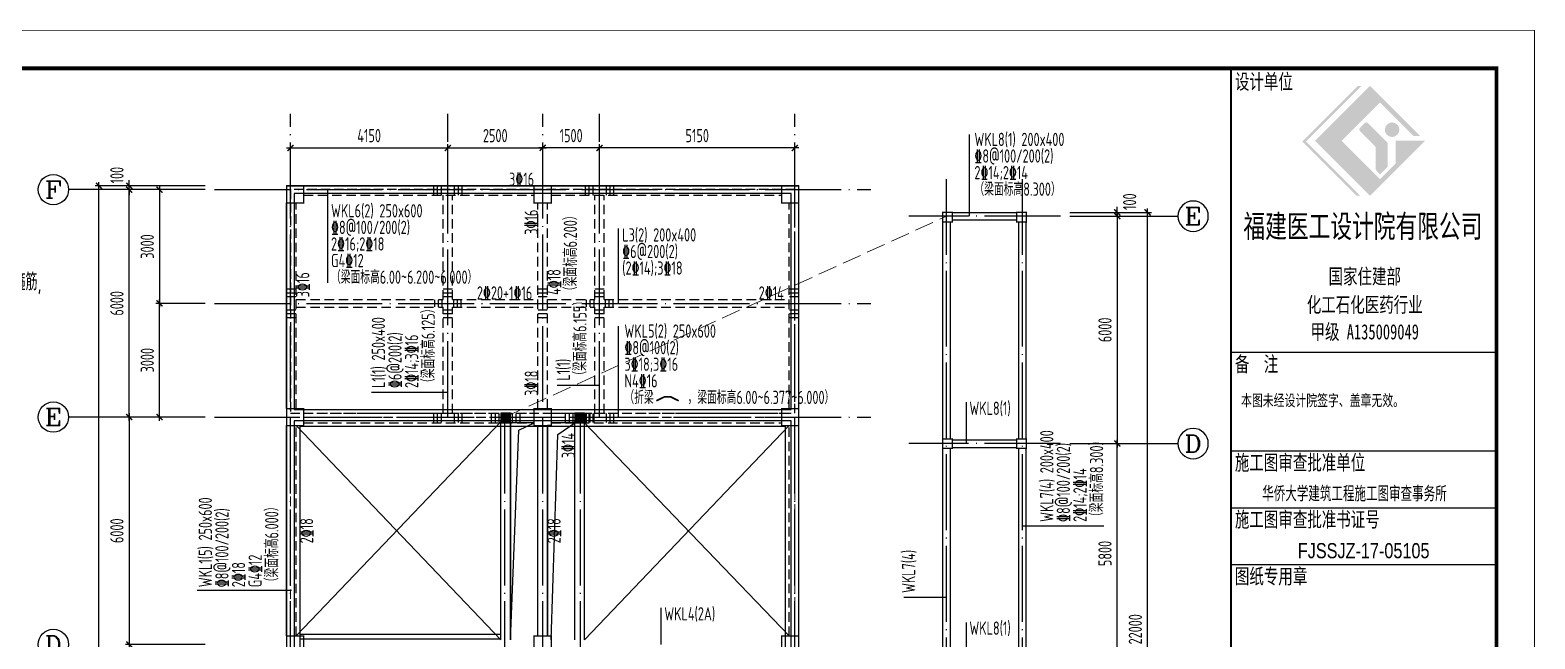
# Model space of a CAD drawing. Extents: x 297659 to 993057, y 192802 to 252212.
# Drawn here: x 760173 to 799847, y 218758 to 234822 of the extents above; entities that cross this region are included whole.
import ezdxf
from ezdxf.enums import TextEntityAlignment as Align

# ---------------------------------------------------------------- set-up
doc = ezdxf.new("R2010")
doc.units = 0
doc.header["$LTSCALE"] = 1000
for name, pattern in [('3', [3.75, 2.5, -1.25]), ('DASH', [0.35, 0.25, -0.1]), ('DOTE', [2.42, 2, -0.2, 0.02, -0.2])]:
    doc.linetypes.add(name, pattern=pattern)
doc.layers.get('0').update_dxf_attribs({"linetype": 'CONTINUOUS'})
doc.layers.get('DEFPOINTS').update_dxf_attribs({"linetype": 'CONTINUOUS'})
for name, color, linetype in [('AXIS', 8, 'DOTE'), ('AXIS_DIM', 3, 'CONTINUOUS'), ('AXIS_TEXT', 3, 'CONTINUOUS'), ('FRAME', 3, 'CONTINUOUS'), ('roof', 30, 'CONTINUOUS'), ('S_BEAM', 4, 'CONTINUOUS'), ('S_BEAMDASH', 134, '3'), ('S_BEAMDIMLOCAL', 7, 'CONTINUOUS'), ('S_BEAMDIMLOCALVER', 7, 'CONTINUOUS'), ('S_BEAMDIMMASS', 2, 'CONTINUOUS'), ('S_BEAMDIMMASSVER', 2, 'CONTINUOUS'), ('S_CL', 2, 'CONTINUOUS'), ('S_SUBBEAMHOOP', 1, 'CONTINUOUS'), ('TEXT', 7, 'CONTINUOUS'), ('TK', 211, 'CONTINUOUS'), ('审图中心证书', 7, 'CONTINUOUS'), ('板标注', 221, 'CONTINUOUS'), ('柱涂实', 54, 'CONTINUOUS'), ('洞口边线', 7, 'CONTINUOUS'), ('第三道尺寸线', 4, 'CONTINUOUS'), ('零厚板', 7, 'CONTINUOUS')]:
    doc.layers.add(name, color=color, linetype=linetype)
doc.styles.add('_AXIS', font='complex.shx', dxfattribs={"bigfont": 'gbcbig.shx'})
doc.styles.add('_HZTXT', font='tq__rshz.shx', dxfattribs={"width": 0.8, "bigfont": 'tq__hzdc.shx'})
doc.styles.add('COMPLEX', font='COMPLEX')
doc.styles.add('FRAME', font='simhei.ttf', dxfattribs={"width": 0.7})
doc.styles.add('TSSD_Dimension', font='tssdeng.shx', dxfattribs={"width": 0.7, "bigfont": 'hztxt.shx'})
doc.styles.add('TSSD_Rein', font='tssdeng.shx', dxfattribs={"width": 0.7, "bigfont": 'hztxt.shx'})
doc.styles.add('黑体', font='simhei.ttf', dxfattribs={"width": 0.7})
doc.dimstyles.new('TSSD_100_100', dxfattribs={"dimtxt": 350, "dimasz": 150, "dimexe": 100, "dimexo": 250, "dimgap": 150, "dimtad": 1, "dimdec": 0, "dimzin": 0, "dimdsep": 46, "dimtxsty": 'TSSD_Dimension', "dimblk": 'ARCHTICK', "dimcen": 0, "dimdle": 100, "dimclrd": 3, "dimclre": 3, "dimclrt": 7, "dimadec": 0, "dimazin": 0, "dimtfac": 1, "dimtdec": 0, "dimtix": 1, "dimtmove": 2, "dimatfit": 3, "dimfxl": 0, "dimtolj": 1, "dimtzin": 0, "dimarcsym": 0})

# ---------------------------------------------------------------- blocks, each defined once
blk = doc.blocks.new('_ARCHTICK')
at = {"color": 0}
blk.add_lwpolyline([(-0.53, -0.53, 0.25, 0.25, 0), (0.53, 0.53, 0.5, 0.5, 0)], format="xyseb", dxfattribs=at)
blk = doc.blocks.new('*D218')
at = {"layer": 'AXIS_DIM', "color": 3, "lineweight": -2}
for p, q in [((764787, 224612), (762687, 224612)), ((762787, 224712), (762787, 218512)), ((764787, 218612), (762687, 218612))]:
    blk.add_line(p, q, dxfattribs=at)
at = {"layer": 'DEFPOINTS', "color": 0}
for p in [(765037, 224612), (762787, 218612), (765037, 218612)]:
    blk.add_point(p, dxfattribs=at)
at = {"layer": 'AXIS_DIM', "color": 3, "lineweight": -2, "xscale": 150, "yscale": 150, "zscale": 150}
for p, rotation in [((762787, 224612), 90), ((762787, 218612), 270)]:
    blk.add_blockref('_ARCHTICK', p, dxfattribs=dict(at, rotation=rotation))
at = {"layer": 'AXIS_DIM', "color": 7, "insert": (762462, 221612), "char_height": 350, "attachment_point": 5, "rotation": 90, "style": 'TSSD_Dimension'}
blk.add_mtext('\\A1;6000', dxfattribs=at)
blk = doc.blocks.new('*D219')
at = {"layer": 'AXIS_DIM', "color": 3, "lineweight": -2}
for p, q in [((764787, 230712), (761887, 230712)), ((761987, 202612), (761987, 230812)), ((764787, 202712), (761887, 202712))]:
    blk.add_line(p, q, dxfattribs=at)
at = {"layer": 'DEFPOINTS', "color": 0}
for p in [(761987, 230712), (765037, 230712), (765037, 202712)]:
    blk.add_point(p, dxfattribs=at)
at = {"layer": 'AXIS_DIM', "color": 3, "lineweight": -2, "xscale": 150, "yscale": 150, "zscale": 150}
for p, rotation in [((761987, 230712), 90), ((761987, 202712), 270)]:
    blk.add_blockref('_ARCHTICK', p, dxfattribs=dict(at, rotation=rotation))
at = {"layer": 'AXIS_DIM', "color": 7, "insert": (761662, 216712), "char_height": 350, "attachment_point": 5, "rotation": 90, "style": 'TSSD_Dimension'}
blk.add_mtext('\\A1;28000', dxfattribs=at)
blk = doc.blocks.new('*D221')
at = {"layer": 'AXIS_DIM', "color": 3, "lineweight": -2}
for p, q in [((764787, 230712), (762687, 230712)), ((764787, 230612), (762687, 230612)), ((762787, 230712), (762787, 230862)), ((762787, 230612), (762787, 230712)), ((762787, 230612), (762787, 230462))]:
    blk.add_line(p, q, dxfattribs=at)
at = {"layer": 'DEFPOINTS', "color": 0}
for p in [(762787, 230712), (765037, 230712), (765037, 230612)]:
    blk.add_point(p, dxfattribs=at)
at = {"layer": 'AXIS_DIM', "color": 3, "lineweight": -2, "xscale": 150, "yscale": 150, "zscale": 150}
for p, rotation in [((762787, 230712), 270), ((762787, 230612), 90)]:
    blk.add_blockref('_ARCHTICK', p, dxfattribs=dict(at, rotation=rotation))
at = {"layer": 'AXIS_DIM', "color": 7, "insert": (762462, 230994), "char_height": 350, "attachment_point": 5, "rotation": 90, "style": 'TSSD_Dimension'}
blk.add_mtext('\\A1;100', dxfattribs=at)
blk = doc.blocks.new('_AXISO')
blk.add_circle((0, 0), 0.5)
at = {"layer": 'AXIS_TEXT', "style": 'COMPLEX', "width": 1.041667}
blk.add_attdef('A', text='', height=0.56, dxfattribs=at).set_placement((-0.25, -0.28), (0.25, -0.28), align=Align.FIT)
blk = doc.blocks.new('*D228')
at = {"layer": 'AXIS_DIM', "color": 3, "lineweight": -2}
for p, q in [((764787, 230612), (762687, 230612)), ((762787, 224512), (762787, 230712)), ((764787, 224612), (762687, 224612))]:
    blk.add_line(p, q, dxfattribs=at)
at = {"layer": 'DEFPOINTS', "color": 0}
for p in [(762787, 230612), (765037, 230612), (765037, 224612)]:
    blk.add_point(p, dxfattribs=at)
at = {"layer": 'AXIS_DIM', "color": 3, "lineweight": -2, "xscale": 150, "yscale": 150, "zscale": 150}
for p, rotation in [((762787, 230612), 90), ((762787, 224612), 270)]:
    blk.add_blockref('_ARCHTICK', p, dxfattribs=dict(at, rotation=rotation))
at = {"layer": 'AXIS_DIM', "color": 7, "insert": (762462, 227612), "char_height": 350, "attachment_point": 5, "rotation": 90, "style": 'TSSD_Dimension'}
blk.add_mtext('\\A1;6000', dxfattribs=at)
blk = doc.blocks.new('*D229')
at = {"layer": 'DEFPOINTS', "color": 0}
for p in [(771187, 231712), (767037, 230712), (771187, 230712)]:
    blk.add_point(p, dxfattribs=at)
at = {"layer": '第三道尺寸线', "color": 3, "lineweight": -2}
for p, q in [((766937, 231712), (771287, 231712)), ((767037, 230962), (767037, 231812)), ((771187, 230962), (771187, 231812))]:
    blk.add_line(p, q, dxfattribs=at)
at = {"layer": '第三道尺寸线', "color": 3, "lineweight": -2, "xscale": 150, "yscale": 150, "zscale": 150, "rotation": 180}
blk.add_blockref('_ARCHTICK', (767037, 231712), dxfattribs=at)
at = {"layer": '第三道尺寸线', "color": 3, "lineweight": -2, "xscale": 150, "yscale": 150, "zscale": 150}
blk.add_blockref('_ARCHTICK', (771187, 231712), dxfattribs=at)
at = {"layer": '第三道尺寸线', "color": 7, "insert": (769112, 232037), "char_height": 350, "attachment_point": 5, "style": 'TSSD_Dimension'}
blk.add_mtext('\\A1;4150', dxfattribs=at)
blk = doc.blocks.new('*D230')
at = {"layer": 'DEFPOINTS', "color": 0}
for p in [(773687, 231712), (771187, 230712), (773687, 230712)]:
    blk.add_point(p, dxfattribs=at)
at = {"layer": '第三道尺寸线', "color": 3, "lineweight": -2}
for p, q in [((771087, 231712), (773787, 231712)), ((771187, 230962), (771187, 231812)), ((773687, 230962), (773687, 231812))]:
    blk.add_line(p, q, dxfattribs=at)
at = {"layer": '第三道尺寸线', "color": 3, "lineweight": -2, "xscale": 150, "yscale": 150, "zscale": 150, "rotation": 180}
blk.add_blockref('_ARCHTICK', (771187, 231712), dxfattribs=at)
at = {"layer": '第三道尺寸线', "color": 3, "lineweight": -2, "xscale": 150, "yscale": 150, "zscale": 150}
blk.add_blockref('_ARCHTICK', (773687, 231712), dxfattribs=at)
at = {"layer": '第三道尺寸线', "color": 7, "insert": (772437, 232037), "char_height": 350, "attachment_point": 5, "style": 'TSSD_Dimension'}
blk.add_mtext('\\A1;2500', dxfattribs=at)
blk = doc.blocks.new('*D231')
at = {"layer": 'DEFPOINTS', "color": 0}
for p in [(775187, 231712), (775187, 230712), (780337, 230712)]:
    blk.add_point(p, dxfattribs=at)
at = {"layer": '第三道尺寸线', "color": 3, "lineweight": -2}
for p, q in [((780437, 231712), (775087, 231712)), ((775187, 230962), (775187, 231812)), ((780337, 230962), (780337, 231812))]:
    blk.add_line(p, q, dxfattribs=at)
at = {"layer": '第三道尺寸线', "color": 3, "lineweight": -2, "xscale": 150, "yscale": 150, "zscale": 150, "rotation": 180}
blk.add_blockref('_ARCHTICK', (775187, 231712), dxfattribs=at)
at = {"layer": '第三道尺寸线', "color": 3, "lineweight": -2, "xscale": 150, "yscale": 150, "zscale": 150}
blk.add_blockref('_ARCHTICK', (780337, 231712), dxfattribs=at)
at = {"layer": '第三道尺寸线', "color": 7, "insert": (777762, 232037), "char_height": 350, "attachment_point": 5, "style": 'TSSD_Dimension'}
blk.add_mtext('\\A1;5150', dxfattribs=at)
blk = doc.blocks.new('*D232')
at = {"layer": 'DEFPOINTS', "color": 0}
for p in [(773687, 231712), (773687, 230712), (775187, 230712)]:
    blk.add_point(p, dxfattribs=at)
at = {"layer": '第三道尺寸线', "color": 3, "lineweight": -2}
for p, q in [((775287, 231712), (773587, 231712)), ((773687, 230962), (773687, 231812)), ((775187, 230962), (775187, 231812))]:
    blk.add_line(p, q, dxfattribs=at)
at = {"layer": '第三道尺寸线', "color": 3, "lineweight": -2, "xscale": 150, "yscale": 150, "zscale": 150, "rotation": 180}
blk.add_blockref('_ARCHTICK', (773687, 231712), dxfattribs=at)
at = {"layer": '第三道尺寸线', "color": 3, "lineweight": -2, "xscale": 150, "yscale": 150, "zscale": 150}
blk.add_blockref('_ARCHTICK', (775187, 231712), dxfattribs=at)
at = {"layer": '第三道尺寸线', "color": 7, "insert": (774437, 232037), "char_height": 350, "attachment_point": 5, "style": 'TSSD_Dimension'}
blk.add_mtext('\\A1;1500', dxfattribs=at)
blk = doc.blocks.new('*D237')
at = {"layer": 'DEFPOINTS', "color": 0}
for p in [(763587, 227612), (765037, 227612), (765037, 224612)]:
    blk.add_point(p, dxfattribs=at)
at = {"layer": '第三道尺寸线', "color": 3, "lineweight": -2}
for p, q in [((764787, 227612), (763487, 227612)), ((763587, 224512), (763587, 227712)), ((764787, 224612), (763487, 224612))]:
    blk.add_line(p, q, dxfattribs=at)
at = {"layer": '第三道尺寸线', "color": 3, "lineweight": -2, "xscale": 150, "yscale": 150, "zscale": 150}
for p, rotation in [((763587, 227612), 90), ((763587, 224612), 270)]:
    blk.add_blockref('_ARCHTICK', p, dxfattribs=dict(at, rotation=rotation))
at = {"layer": '第三道尺寸线', "color": 7, "insert": (763262, 226112), "char_height": 350, "attachment_point": 5, "rotation": 90, "style": 'TSSD_Dimension'}
blk.add_mtext('\\A1;3000', dxfattribs=at)
blk = doc.blocks.new('*D238')
at = {"layer": 'DEFPOINTS', "color": 0}
for p in [(765037, 230612), (763587, 227612), (765037, 227612)]:
    blk.add_point(p, dxfattribs=at)
at = {"layer": '第三道尺寸线', "color": 3, "lineweight": -2}
for p, q in [((764787, 230612), (763487, 230612)), ((763587, 230712), (763587, 227512)), ((764787, 227612), (763487, 227612))]:
    blk.add_line(p, q, dxfattribs=at)
at = {"layer": '第三道尺寸线', "color": 3, "lineweight": -2, "xscale": 150, "yscale": 150, "zscale": 150}
for p, rotation in [((763587, 230612), 90), ((763587, 227612), 270)]:
    blk.add_blockref('_ARCHTICK', p, dxfattribs=dict(at, rotation=rotation))
at = {"layer": '第三道尺寸线', "color": 7, "insert": (763262, 229112), "char_height": 350, "attachment_point": 5, "rotation": 90, "style": 'TSSD_Dimension'}
blk.add_mtext('\\A1;3000', dxfattribs=at)
blk = doc.blocks.new('*D241')
at = {"layer": 'AXIS_DIM', "color": 3, "lineweight": -2}
for p, q in [((787587, 229912), (788937, 229912)), ((788837, 230012), (788837, 223812)), ((787587, 223912), (788937, 223912))]:
    blk.add_line(p, q, dxfattribs=at)
at = {"layer": 'DEFPOINTS', "color": 0}
for p in [(787337, 229912), (787337, 223912), (788837, 223912)]:
    blk.add_point(p, dxfattribs=at)
at = {"layer": 'AXIS_DIM', "color": 3, "lineweight": -2, "xscale": 150, "yscale": 150, "zscale": 150}
for p, rotation in [((788837, 229912), 90), ((788837, 223912), 270)]:
    blk.add_blockref('_ARCHTICK', p, dxfattribs=dict(at, rotation=rotation))
at = {"layer": 'AXIS_DIM', "color": 7, "insert": (788512, 226912), "char_height": 350, "attachment_point": 5, "rotation": 90, "style": 'TSSD_Dimension'}
blk.add_mtext('\\A1;6000', dxfattribs=at)
blk = doc.blocks.new('*D242')
at = {"layer": 'AXIS_DIM', "color": 3, "lineweight": -2}
for p, q in [((789637, 207912), (789637, 230112)), ((787587, 230012), (789737, 230012)), ((787587, 208012), (789737, 208012))]:
    blk.add_line(p, q, dxfattribs=at)
at = {"layer": 'DEFPOINTS', "color": 0}
for p in [(787337, 230012), (789637, 230012), (787337, 208012)]:
    blk.add_point(p, dxfattribs=at)
at = {"layer": 'AXIS_DIM', "color": 3, "lineweight": -2, "xscale": 150, "yscale": 150, "zscale": 150}
for p, rotation in [((789637, 230012), 90), ((789637, 208012), 270)]:
    blk.add_blockref('_ARCHTICK', p, dxfattribs=dict(at, rotation=rotation))
at = {"layer": 'AXIS_DIM', "color": 7, "insert": (789312, 219012), "char_height": 350, "attachment_point": 5, "rotation": 90, "style": 'TSSD_Dimension'}
blk.add_mtext('\\A1;22000', dxfattribs=at)
blk = doc.blocks.new('*D244')
at = {"layer": 'AXIS_DIM', "color": 3, "lineweight": -2}
for p, q in [((787587, 223912), (788937, 223912)), ((788837, 218012), (788837, 224012)), ((787587, 218112), (788937, 218112))]:
    blk.add_line(p, q, dxfattribs=at)
at = {"layer": 'DEFPOINTS', "color": 0}
for p in [(787337, 223912), (788837, 223912), (787337, 218112)]:
    blk.add_point(p, dxfattribs=at)
at = {"layer": 'AXIS_DIM', "color": 3, "lineweight": -2, "xscale": 150, "yscale": 150, "zscale": 150}
for p, rotation in [((788837, 223912), 90), ((788837, 218112), 270)]:
    blk.add_blockref('_ARCHTICK', p, dxfattribs=dict(at, rotation=rotation))
at = {"layer": 'AXIS_DIM', "color": 7, "insert": (788512, 221012), "char_height": 350, "attachment_point": 5, "rotation": 90, "style": 'TSSD_Dimension'}
blk.add_mtext('\\A1;5800', dxfattribs=at)
blk = doc.blocks.new('*D245')
at = {"layer": 'AXIS_DIM', "color": 3, "lineweight": -2}
for p, q in [((788837, 230012), (788837, 230162)), ((787587, 230012), (788937, 230012)), ((787587, 229912), (788937, 229912)), ((788837, 229912), (788837, 230012)), ((788837, 229912), (788837, 229762))]:
    blk.add_line(p, q, dxfattribs=at)
at = {"layer": 'DEFPOINTS', "color": 0}
for p in [(787337, 230012), (787337, 229912), (788837, 230012)]:
    blk.add_point(p, dxfattribs=at)
at = {"layer": 'AXIS_DIM', "color": 3, "lineweight": -2, "xscale": 150, "yscale": 150, "zscale": 150}
for p, rotation in [((788837, 230012), 270), ((788837, 229912), 90)]:
    blk.add_blockref('_ARCHTICK', p, dxfattribs=dict(at, rotation=rotation))
at = {"layer": 'AXIS_DIM', "color": 7, "insert": (789162, 230294), "char_height": 350, "attachment_point": 5, "rotation": 90, "style": 'TSSD_Dimension'}
blk.add_mtext('\\A1;100', dxfattribs=at)
blk = doc.blocks.new('TK-A2+(743X420)')
at = {"layer": 'FRAME'}
h = blk.add_hatch(color=256, dxfattribs=at)
h.paths.add_polyline_path([(756401, 231900), (757409, 232909), (758291, 232027), (758471, 232027), (757148, 233350), (755698, 231900), (757148, 230450), (758598, 231900), (757822, 231900), (757822, 231304), (757409, 230891)], flags=0)
edge = h.paths.add_edge_path(flags=0)
edge.add_arc((757227, 231712), 69.1, 0, 45, ccw=False)
edge.add_line((757296, 231712), (757296, 231129))
edge.add_line((757296, 231129), (757412, 231012))
edge.add_line((757412, 231012), (757611, 231211))
edge.add_line((757611, 231211), (757611, 231821))
edge.add_arc((757542, 231821), 69.1, 360, 405)
edge.add_line((757591, 231870), (757097, 232364))
edge.add_arc((757048, 232315), 69.1, 45, 135)
edge.add_line((757000, 232364), (756885, 232249))
edge.add_arc((756934, 232200), 69.1, 135, 225)
edge.add_line((756885, 232151), (757276, 231761))
edge = h.paths.add_edge_path(flags=0)
edge.add_arc((757728, 232193), 192, 0, 180)
edge.add_arc((757728, 232193), 192, 180, 360)
h.paths.add_polyline_path([(756789, 230450), (756887, 230450), (755455, 231881), (756924, 233350), (756826, 233350), (755358, 231881)], flags=0)
for p, q in [((760483, 226312), (753483, 226312)), ((760483, 223712), (753483, 223712)), ((760483, 222212), (753483, 222212)), ((760483, 220712), (753483, 220712))]:
    blk.add_line(p, q, dxfattribs=at)
for points in [[(687193, 234812, 20, 20, 0), (687193, 192812, 20, 20, 0), (761483, 192812, 20, 20, 0), (761483, 234812, 20, 20, 0)], [(689693, 233812, 100, 100, 0), (689693, 193812, 100, 100, 0), (760483, 193812, 100, 100, 0), (760483, 233812, 100, 100, 0)]]:
    blk.add_lwpolyline(points, format="xyseb", close=True, dxfattribs=at)
blk.add_lwpolyline([(753483, 233812, 50, 50, 0), (753483, 193812, 50, 50, 0)], format="xyseb", dxfattribs=at)
for s, insert, char_height, width, attachment_point, style in [('设计单位', (753583, 233662), 400, 2368.14, 1, 'FRAME'), ('福建医工设计院有限公司', (756958, 229613), 600, 9859.32, 5, 'FRAME'), ('国家住建部', (757007, 228303), 400, 2944.75, 5, 'FRAME'), ('化工石化医药行业', (757007, 227554), 400, 4781.36, 5, 'FRAME'), ('甲级 A135009049', (757007, 226839), 400, 4439.66, 5, 'FRAME'), ('备  注', (753583, 226212), 400, 1758.31, 1, 'FRAME'), ('本图未经设计院签字、盖章无效。', (753746, 224869), 300, 6524.24, 7, '黑体'), ('施工图审查批准单位', (753583, 223612), 400, 5412.54, 1, 'FRAME'), ('施工图审查批准书证号', (753583, 222112), 400, 6008.14, 1, 'FRAME'), ('图纸专用章', (753583, 220612), 400, 2928.14, 1, 'FRAME')]:
    blk.add_mtext(s, dxfattribs=dict(at, insert=insert, char_height=char_height, width=width, attachment_point=attachment_point, style=style))
at = {"layer": '审图中心证书', "style": '_HZTXT', "width": 0.8}
for s, p in [('华侨大学建筑工程施工图审查事务所', (754304, 222386)), ('FJSSJZ-17-05105', (755242, 220886))]:
    blk.add_text(s, height=400, dxfattribs=at).set_placement(p)

msp = doc.modelspace()

# ---------------------------------------------------------------- hatches: boundary and pattern name
at = {"layer": '柱涂实'}
for points in [[(772836.971, 224461.707), (772836.971, 224711.707), (772586.971, 224711.707), (772586.971, 224461.707), (772836.971, 224461.707)], [(774786.971, 224461.707), (774786.971, 224711.707), (774536.971, 224711.707), (774536.971, 224461.707), (774786.971, 224461.707)]]:
    msp.add_hatch(color=256, dxfattribs=at).paths.add_polyline_path(points)

# ---------------------------------------------------------------- linework, layer by layer
at = {"layer": 'AXIS'}
for p, q in [((767036.971, 200811.708), (767036.971, 232611.708)), ((771186.971, 224611.708), (771186.971, 232611.708)), ((773686.971, 200811.708), (773686.971, 232611.708)), ((775186.971, 224611.708), (775186.971, 232611.708)), ((780336.971, 200811.708), (780336.971, 232611.708)), ((784336.971, 207111.708), (784336.971, 230911.708)), ((786336.971, 207111.708), (786336.971, 230911.708)), ((765036.971, 230611.708), (782336.971, 230611.708)), ((787336.971, 229911.708), (783336.971, 229911.708)), ((765036.971, 227611.708), (782336.971, 227611.708)), ((765036.971, 224611.708), (782336.971, 224611.708)), ((772686.971, 200811.708), (772686.971, 224611.708)), ((774686.971, 200811.708), (774686.971, 224611.708)), ((787336.971, 223911.708), (783336.971, 223911.708))]:
    msp.add_line(p, q, dxfattribs=at)
at = {"layer": 'AXIS_TEXT'}
for p, q in [((764786.971, 230611.708), (761187.045, 230611.708)), ((787586.971, 229911.708), (790436.898, 229911.708)), ((764786.971, 224611.708), (761187.045, 224611.708)), ((787586.971, 223911.708), (790436.898, 223911.708))]:
    msp.add_line(p, q, dxfattribs=at)
at = {"layer": 'roof', "linetype": 'DASH'}
msp.add_line((767036.971, 224611.708), (780336.971, 224611.708), dxfattribs=at)
at = {"layer": 'roof'}
for p, q in [((767286.971, 218886.708), (772586.971, 218886.708)), ((767286.971, 218761.708), (772586.971, 218761.708))]:
    msp.add_line(p, q, dxfattribs=at)
for points in [[(766936.971, 202711.708), (780436.971, 202711.708), (780436.971, 230711.707), (766936.971, 230711.707)], [(767136.971, 224811.708), (780236.971, 224811.708), (780236.971, 230511.707), (767136.971, 230511.707), (767136.971, 224811.708)], [(767136.971, 224511.708), (767136.971, 202911.708), (780236.971, 202911.708), (780236.971, 224511.708), (767136.971, 224511.708)], [(780086.971, 224361.707), (767286.971, 224361.707), (767286.971, 203061.708), (780086.971, 203061.708), (780086.971, 224361.707)]]:
    msp.add_lwpolyline(points, close=True, dxfattribs=at)
at = {"layer": 'roof', "linetype": 'DASH'}
msp.add_lwpolyline([(767036.971, 224711.708), (780336.971, 224711.708), (780336.971, 230611.707), (767036.971, 230611.707), (767036.971, 224711.708), (767036.971, 224711.708)], dxfattribs=at)
at = {"layer": 'roof', "linetype": 'DASH', "lineweight": 13}
msp.add_lwpolyline([(767036.971, 224611.708), (767036.971, 202811.708), (780336.971, 202811.708), (780336.971, 224611.708)], dxfattribs=at)
at = {"layer": 'S_BEAM', "ltscale": 0.01}
for p, q in [((767386.971, 230711.707), (773461.971, 230711.707)), ((773911.971, 230711.707), (779986.971, 230711.707)), ((766936.971, 224836.707), (766936.971, 230261.707)), ((780436.971, 224836.707), (780436.971, 230261.707)), ((784236.971, 224036.709), (784236.971, 229761.707)), ((784436.971, 224036.709), (784436.971, 229761.707)), ((784486.971, 230011.707), (786186.971, 230011.707)), ((784486.971, 229811.707), (786186.971, 229811.707)), ((786236.971, 224036.709), (786236.971, 229761.707)), ((786436.971, 224036.709), (786436.971, 229761.707)), ((766936.971, 218836.709), (766936.971, 224386.707)), ((772586.971, 218736.709), (772586.971, 224486.707)), ((772836.971, 218736.709), (772836.971, 224486.707)), ((773561.971, 218836.709), (773561.971, 224386.707)), ((773811.971, 218836.709), (773811.971, 224386.707)), ((774536.971, 218736.709), (774536.971, 224486.707)), ((774786.971, 218736.709), (774786.971, 224486.707)), ((780436.971, 218836.709), (780436.971, 224386.707)), ((784236.971, 218236.708), (784236.971, 223786.709)), ((784436.971, 218236.708), (784436.971, 223786.709)), ((784486.971, 224011.709), (786186.971, 224011.709)), ((784486.971, 223811.709), (786186.971, 223811.709)), ((786236.971, 218236.708), (786236.971, 223786.709)), ((786436.971, 218236.708), (786436.971, 223786.709))]:
    msp.add_line(p, q, dxfattribs=at)
at = {"layer": 'S_BEAMDASH', "ltscale": 0.1}
for p, q in [((767186.971, 224836.707), (767186.971, 230261.707)), ((767386.971, 230461.707), (773461.971, 230461.707)), ((771061.971, 227711.707), (771061.971, 230461.707)), ((771311.971, 227711.707), (771311.971, 230461.707)), ((773561.971, 224836.707), (773561.971, 230261.707)), ((773811.971, 224836.707), (773811.971, 230261.707)), ((773911.971, 230461.707), (779986.971, 230461.707)), ((775061.971, 227711.707), (775061.971, 230461.707)), ((775311.971, 227711.707), (775311.971, 230461.707)), ((780186.971, 224836.707), (780186.971, 230261.707)), ((767186.971, 227711.707), (771061.971, 227711.707)), ((767186.971, 227511.707), (771061.971, 227511.707)), ((771061.971, 224711.707), (771061.971, 227511.707)), ((771311.971, 227711.707), (773561.971, 227711.707)), ((771311.971, 224711.707), (771311.971, 227511.707)), ((771311.971, 227511.707), (773561.971, 227511.707)), ((773811.971, 227711.707), (775061.971, 227711.707)), ((773811.971, 227511.707), (775061.971, 227511.707)), ((775061.971, 224711.707), (775061.971, 227511.707)), ((775311.971, 227711.707), (780186.971, 227711.707)), ((775311.971, 224711.707), (775311.971, 227511.707)), ((775311.971, 227511.707), (780186.971, 227511.707)), ((767386.971, 224711.707), (773461.971, 224711.707)), ((773911.971, 224711.707), (779986.971, 224711.707)), ((767186.971, 218836.709), (767186.971, 224386.707)), ((767386.971, 224461.707), (773461.971, 224461.707)), ((773911.971, 224461.707), (779986.971, 224461.707)), ((780186.971, 218836.709), (780186.971, 224386.707))]:
    msp.add_line(p, q, dxfattribs=at)
at = {"layer": 'S_BEAMDIMMASS', "ltscale": 0.01}
for p, q in [((784936.971, 229911.707), (784936.971, 232069.946)), ((768024.879, 228148.642), (768024.879, 230611.708)), ((775681.971, 227611.707), (775681.971, 229588.744)), ((775681.971, 224611.707), (775681.971, 227013.77)), ((784864.442, 223911.709), (784864.442, 225000.452)), ((776808.202, 218611.708), (776808.202, 219578.437)), ((784864.442, 218111.708), (784864.442, 219187.833))]:
    msp.add_line(p, q, dxfattribs=at)
at = {"layer": 'S_BEAMDIMMASSVER', "ltscale": 0.01}
for p, q in [((775186.971, 225447.918), (774070.092, 225447.918)), ((771186.971, 225263.355), (769171.856, 225263.355)), ((788478.846, 221737.185), (786336.971, 221737.185)), ((767061.971, 220035.058), (764579.961, 220035.058)), ((784336.971, 219851.708), (783211.504, 219851.708))]:
    msp.add_line(p, q, dxfattribs=at)
at = {"layer": 'S_CL', "ltscale": 0.01, "const_width": 35}
for points in [[(767386.971, 230261.707), (767386.971, 230711.707), (766936.971, 230711.707), (766936.971, 230261.707)], [(773911.971, 230261.707), (773911.971, 230711.707), (773461.971, 230711.707), (773461.971, 230261.707)], [(780436.971, 230261.707), (780436.971, 230711.707), (779986.971, 230711.707), (779986.971, 230261.707)], [(784486.971, 229761.707), (784486.971, 230011.707), (784236.971, 230011.707), (784236.971, 229761.707)], [(786436.971, 229761.707), (786436.971, 230011.707), (786186.971, 230011.707), (786186.971, 229761.707)], [(767386.971, 224386.707), (767386.971, 224836.707), (766936.971, 224836.707), (766936.971, 224386.707)], [(773911.971, 224386.707), (773911.971, 224836.707), (773461.971, 224836.707), (773461.971, 224386.707)], [(780436.971, 224386.707), (780436.971, 224836.707), (779986.971, 224836.707), (779986.971, 224386.707)], [(784486.971, 223786.709), (784486.971, 224036.709), (784236.971, 224036.709), (784236.971, 223786.709)], [(786436.971, 223786.709), (786436.971, 224036.709), (786186.971, 224036.709), (786186.971, 223786.709)], [(767386.971, 218386.709), (767386.971, 218836.709), (766936.971, 218836.709), (766936.971, 218386.709)], [(773911.971, 218386.709), (773911.971, 218836.709), (773461.971, 218836.709), (773461.971, 218386.709)], [(780436.971, 218386.709), (780436.971, 218836.709), (779986.971, 218836.709), (779986.971, 218386.709)]]:
    msp.add_lwpolyline(points, close=True, dxfattribs=at)
at = {"layer": 'S_CL', "ltscale": 0.01}
for points in [[(772836.971, 224461.707), (772836.971, 224711.707), (772586.971, 224711.707), (772586.971, 224461.707)], [(774786.971, 224461.707), (774786.971, 224711.707), (774536.971, 224711.707), (774536.971, 224461.707)]]:
    msp.add_lwpolyline(points, close=True, dxfattribs=at)
at = {"layer": 'S_SUBBEAMHOOP', "ltscale": 0.01, "const_width": 35}
for points in [[(770811.971, 230711.707), (770811.971, 230461.707)], [(770911.971, 230711.707), (770911.971, 230461.707)], [(771011.971, 230711.707), (771011.971, 230461.707)], [(771361.971, 230711.707), (771361.971, 230461.707)], [(771461.971, 230711.707), (771461.971, 230461.707)], [(771561.971, 230711.707), (771561.971, 230461.707)], [(774811.971, 230711.707), (774811.971, 230461.707)], [(774911.971, 230711.707), (774911.971, 230461.707)], [(775011.971, 230711.707), (775011.971, 230461.707)], [(775361.971, 230711.707), (775361.971, 230461.707)], [(775461.971, 230711.707), (775461.971, 230461.707)], [(775561.971, 230711.707), (775561.971, 230461.707)], [(766936.971, 227986.707), (767186.971, 227986.707)], [(766936.971, 227886.707), (767186.971, 227886.707)], [(766936.971, 227786.707), (767186.971, 227786.707)], [(770836.971, 227711.707), (770836.971, 227511.707)], [(770936.971, 227711.707), (770936.971, 227511.707)], [(771036.971, 227711.707), (771036.971, 227511.707)], [(771061.971, 227986.707), (771311.971, 227986.707)], [(771061.971, 227886.707), (771311.971, 227886.707)], [(771061.971, 227786.707), (771311.971, 227786.707)], [(771336.971, 227711.707), (771336.971, 227511.707)], [(771436.971, 227711.707), (771436.971, 227511.707)], [(771536.971, 227711.707), (771536.971, 227511.707)], [(773561.971, 227986.707), (773811.971, 227986.707)], [(773561.971, 227886.707), (773811.971, 227886.707)], [(773561.971, 227786.707), (773811.971, 227786.707)], [(774836.971, 227711.707), (774836.971, 227511.707)], [(774936.971, 227711.707), (774936.971, 227511.707)], [(775036.971, 227711.707), (775036.971, 227511.707)], [(775061.971, 227986.707), (775311.971, 227986.707)], [(775061.971, 227886.707), (775311.971, 227886.707)], [(775061.971, 227786.707), (775311.971, 227786.707)], [(775336.971, 227711.707), (775336.971, 227511.707)], [(775436.971, 227711.707), (775436.971, 227511.707)], [(775536.971, 227711.707), (775536.971, 227511.707)], [(780186.971, 227986.707), (780436.971, 227986.707)], [(780186.971, 227886.707), (780436.971, 227886.707)], [(780186.971, 227786.707), (780436.971, 227786.707)], [(766936.971, 227436.707), (767186.971, 227436.707)], [(766936.971, 227336.707), (767186.971, 227336.707)], [(771061.971, 227436.707), (771311.971, 227436.707)], [(771061.971, 227336.707), (771311.971, 227336.707)], [(773561.971, 227436.707), (773811.971, 227436.707)], [(773561.971, 227336.707), (773811.971, 227336.707)], [(775061.971, 227436.707), (775311.971, 227436.707)], [(775061.971, 227336.707), (775311.971, 227336.707)], [(780186.971, 227436.707), (780436.971, 227436.707)], [(780186.971, 227336.707), (780436.971, 227336.707)], [(766936.971, 227236.707), (767186.971, 227236.707)], [(771061.971, 227236.707), (771311.971, 227236.707)], [(773561.971, 227236.707), (773811.971, 227236.707)], [(775061.971, 227236.707), (775311.971, 227236.707)], [(780186.971, 227236.707), (780436.971, 227236.707)], [(770811.971, 224711.707), (770811.971, 224461.707)], [(770911.971, 224711.707), (770911.971, 224461.707)], [(771011.971, 224711.707), (771011.971, 224461.707)], [(771361.971, 224711.707), (771361.971, 224461.707)], [(771461.971, 224711.707), (771461.971, 224461.707)], [(771561.971, 224711.707), (771561.971, 224461.707)], [(772336.971, 224711.707), (772336.971, 224461.707)], [(772436.971, 224711.707), (772436.971, 224461.707)], [(772536.971, 224711.707), (772536.971, 224461.707)], [(772886.971, 224711.707), (772886.971, 224461.707)], [(772986.971, 224711.707), (772986.971, 224461.707)], [(773086.971, 224711.707), (773086.971, 224461.707)], [(774286.971, 224711.707), (774286.971, 224461.707)], [(774386.971, 224711.707), (774386.971, 224461.707)], [(774486.971, 224711.707), (774486.971, 224461.707)], [(774811.971, 224711.707), (774811.971, 224461.707)], [(774836.971, 224711.707), (774836.971, 224461.707)], [(774911.971, 224711.707), (774911.971, 224461.707)], [(774936.971, 224711.707), (774936.971, 224461.707)], [(775011.971, 224711.707), (775011.971, 224461.707)], [(775036.971, 224711.707), (775036.971, 224461.707)], [(775361.971, 224711.707), (775361.971, 224461.707)], [(775461.971, 224711.707), (775461.971, 224461.707)], [(775561.971, 224711.707), (775561.971, 224461.707)]]:
    msp.add_lwpolyline(points, dxfattribs=at)
at = {"layer": 'TEXT', "linetype": 'DASH', "lineweight": 13, "ltscale": 2}
msp.add_line((772686.971, 224611.708), (784336.971, 229911.708), dxfattribs=at)
at = {"layer": '柱涂实', "const_width": 45}
msp.add_lwpolyline([(776684.148, 225040.66), (776900.226, 225146.3), (777057.422, 225146.3), (777273.5, 225040.66)], dxfattribs=at)
at = {"layer": '洞口边线', "ltscale": 0.01}
for points in [[(773461.971, 224461.707), (772836.971, 224461.707), (772836.971, 218736.709), (773057.942, 224265.737), (773461.971, 224461.707)], [(774536.971, 224461.707), (773911.971, 224461.707), (773911.971, 224386.707), (773811.971, 224386.707), (773811.971, 218836.709), (773911.971, 218836.709), (773911.971, 218736.709), (774089.952, 224148.731), (774536.971, 224461.707)]]:
    msp.add_lwpolyline(points, close=True, dxfattribs=at)
at = {"layer": '零厚板', "ltscale": 0.01}
for p, q in [((772586.971, 224486.707), (767186.971, 218836.709)), ((767186.971, 224386.707), (772586.971, 218736.709)), ((774786.971, 224461.707), (780186.971, 218836.709)), ((780186.971, 224386.707), (774786.971, 218736.709))]:
    msp.add_line(p, q, dxfattribs=at)

# ---------------------------------------------------------------- block references
at = {"layer": 'AXIS_TEXT'}
ref = msp.add_blockref('_AXISO', (760787.045, 230611.708), dxfattribs=dict(at, xscale=800, yscale=800, zscale=800))
ref.add_attrib('A', 'F', dxfattribs={"height": 452.548, "style": '_AXIS', "width": 1.3125}).set_placement((760560.771, 230385.434), (761013.319, 230385.434), align=Align.FIT)
ref = msp.add_blockref('_AXISO', (790836.898, 229911.708), dxfattribs=dict(at, xscale=-800, yscale=800, zscale=800))
ref.add_attrib('A', 'E', dxfattribs={"height": 452.548, "style": '_AXIS', "width": 1.3125}).set_placement((790610.624, 229685.434), (791063.172, 229685.434), align=Align.FIT)
ref = msp.add_blockref('_AXISO', (760787.045, 224611.708), dxfattribs=dict(at, xscale=800, yscale=800, zscale=800))
ref.add_attrib('A', 'E', dxfattribs={"height": 452.548, "style": '_AXIS', "width": 1.3125}).set_placement((760560.771, 224385.434), (761013.319, 224385.434), align=Align.FIT)
ref = msp.add_blockref('_AXISO', (790836.898, 223911.708), dxfattribs=dict(at, xscale=-800, yscale=800, zscale=800))
ref.add_attrib('A', 'D', dxfattribs={"height": 452.548, "style": '_AXIS', "width": 1.235294}).set_placement((790610.624, 223685.434), (791063.172, 223685.434), align=Align.FIT)
ref = msp.add_blockref('_AXISO', (760787.045, 218611.708), dxfattribs=dict(at, xscale=800, yscale=800, zscale=800))
ref.add_attrib('A', 'D', dxfattribs={"height": 452.548, "style": '_AXIS', "width": 1.235294}).set_placement((760560.771, 218385.434), (761013.319, 218385.434), align=Align.FIT)
at = {"layer": 'TK'}
msp.add_blockref('TK-A2+(743X420)', (38354.043, 0), dxfattribs=at)

# ---------------------------------------------------------------- texts
at = {"layer": 'S_BEAMDIMLOCAL', "style": 'TSSD_Rein', "width": 0.7}
for s, height, p in [('3%%13216', 350, (773461.971, 230711.757)), ('2%%13220+1%%13216', 349.99999, (773413.536, 227711.757)), ('2%%13214', 350, (780045.39, 227711.757))]:
    msp.add_text(s, height=height, dxfattribs=at).set_placement(p, align=Align.RIGHT)
at = {"layer": 'S_BEAMDIMLOCALVER', "style": 'TSSD_Rein', "width": 0.7}
for s, p in [('3%%13216', (773561.921, 230083.225)), ('3%%13218', (773561.921, 225838.451)), ('3%%13214', (774536.921, 224193.449))]:
    msp.add_text(s, height=350, rotation=89.9999985, dxfattribs=at).set_placement(p, align=Align.RIGHT)
for s, height, p in [('（梁面标高6.200）', 349.99999, (774242.021, 228933.054)), ('3%%13216', 350, (767187.021, 228102.347)), ('4%%13218', 350, (773812.021, 228174.386)), ('2%%13218', 350, (767287.021, 221611.707)), ('2%%13218', 350, (773812.021, 221611.707))]:
    msp.add_text(s, height=height, rotation=89.9999985, dxfattribs=at).set_placement(p, align=Align.TOP_CENTER)
at = {"layer": 'S_BEAMDIMMASS', "style": 'TSSD_Rein', "width": 0.7}
for s, height, p in [('WKL8(1) 200x400', 349.99999, (785070.262, 231761.874)), ('%%1328@100/200(2)', 349.99999, (785070.262, 231324.374)), ('2%%13214;2%%13214', 349.99999, (785070.262, 230886.874)), ('（梁面标高8.300）', 349.99999, (785070.262, 230449.374)), ('WKL6(2) 250x600', 349.99999, (768107.591, 229878.742)), ('%%1328@100/200(2)', 349.99999, (768107.591, 229441.242)), ('2%%13216;2%%13218', 349.99999, (768107.591, 229003.742)), ('L3(2) 200x400', 349.99999, (775783.833, 229243.007)), ('%%1326@200(2)', 349.99999, (775783.833, 228805.507)), ('G4%%13212', 350, (768107.591, 228566.242)), ('（梁面标高6.00~6.200~6.000）', 349.99999, (768107.591, 228128.742)), ('(2%%13214);3%%13218', 349.99999, (775783.833, 228368.007)), ('WKL5(2) 250x600', 349.99999, (775843.031, 226705.507)), ('%%1328@100(2)', 349.99999, (775843.031, 226268.007)), ('3%%13218;3%%13216', 349.99999, (775843.031, 225830.507)), ('N4%%13216', 350, (775843.031, 225393.007)), ('（折梁      ，梁面标高6.00~6.377~6.000）', 349.99999, (775843.031, 224955.507)), ('WKL8(1)', 350, (784936.971, 224668.009)), ('WKL4(2A)', 350, (776893.733, 219245.586)), ('WKL8(1)', 350, (784936.971, 218868.009))]:
    msp.add_text(s, height=height, dxfattribs=at).set_placement(p)
at = {"layer": 'S_BEAMDIMMASSVER', "style": 'TSSD_Rein', "width": 0.7}
for s, height, p in [('（梁面标高6.125）', 349.99999, (770843.171, 225377.888)), ('（梁面标高6.155）', 349.99999, (774843.171, 225571.393)), ('L1(1) 250x400', 349.99999, (769530.671, 225377.888)), ('%%1326@200(2)', 349.99999, (769968.171, 225377.888)), ('2%%13214;3%%13216', 349.99999, (770405.671, 225377.888)), ('L1(1)', 350, (774405.671, 225571.393)), ('WKL7(4) 200x400', 349.99999, (787152.223, 221845.752)), ('%%1328@100/200(2)', 349.99999, (787589.723, 221845.752)), ('（梁面标高8.300）', 349.99999, (788464.723, 221845.752)), ('2%%13214;2%%13214', 349.99999, (788027.223, 221845.752)), ('WKL1(5) 250x600', 349.99999, (764968.172, 220122.441)), ('%%1328@100/200(2)', 349.99999, (765405.672, 220122.441)), ('（梁面标高6.000）', 349.99999, (766718.672, 220122.441)), ('WKL7(4)', 350, (783510.073, 219971.263)), ('2%%13218', 350, (765843.172, 220122.441)), ('G4%%13212', 350, (766280.672, 220122.441))]:
    msp.add_text(s, height=height, rotation=89.9999985, dxfattribs=at).set_placement(p)
at = {"layer": '板标注', "style": 'TSSD_Rein', "width": 0.7}
msp.add_text('3.主次梁相交处、梁上柱处及构造柱与梁连接处均应设置附加箍筋,', height=450, dxfattribs=at).set_placement((751248.963, 227956.247))

# ---------------------------------------------------------------- dimensions: what is measured, and where the dimension line sits
at = {"layer": 'AXIS_DIM'}
for base, p1, p2, picture, middle in [((762787.045, 230711.708), (765036.971, 230611.708), (765036.971, 230711.708), '*D221', (762462.045, 230993.952)), ((788836.898, 230011.708), (787336.971, 229911.708), (787336.971, 230011.708), '*D245', (789161.898, 230293.952))]:
    dim = msp.add_linear_dim(base=base, p1=p1, p2=p2, angle=270, dimstyle='TSSD_100_100', dxfattribs=at)
    dim.commit()
    dim.dimension.update_dxf_attribs({"geometry": picture, "text_midpoint": middle, "dimtype": 128})
for p1, p2, distance, picture, middle in [((765036.971, 202711.708), (765036.971, 230711.708), 3049.927, '*D219', (761662.045, 216711.708)), ((765036.971, 224611.708), (765036.971, 230611.708), 2249.927, '*D228', (762462.045, 227611.708)), ((787336.971, 208011.708), (787336.971, 230011.708), -2299.927, '*D242', (789311.898, 219011.708)), ((787336.971, 229911.708), (787336.971, 223911.708), 1499.927, '*D241', (788511.898, 226911.708)), ((765036.971, 224611.708), (765036.971, 218611.708), -2249.927, '*D218', (762462.045, 221611.708)), ((787336.971, 218111.708), (787336.971, 223911.708), -1499.927, '*D244', (788511.898, 221011.708))]:
    dim = msp.add_aligned_dim(p1=p1, p2=p2, distance=distance, dimstyle='TSSD_100_100', dxfattribs=at)
    dim.commit()
    dim.dimension.update_dxf_attribs({"geometry": picture, "text_midpoint": middle})
at = {"layer": '第三道尺寸线'}
for base, p1, p2, picture, middle in [((771186.971, 231711.708), (767036.971, 230711.708), (771186.971, 230711.708), '*D229', (769111.971, 232036.708)), ((773686.971, 231711.708), (771186.971, 230711.708), (773686.971, 230711.708), '*D230', (772436.971, 232036.708))]:
    dim = msp.add_linear_dim(base=base, p1=p1, p2=p2, dimstyle='TSSD_100_100', dxfattribs=at)
    dim.commit()
    dim.dimension.update_dxf_attribs({"geometry": picture, "text_midpoint": middle})
for base, p1, p2, angle, picture, middle in [((773686.971, 231711.708), (775186.971, 230711.708), (773686.971, 230711.708), 180, '*D232', (774436.971, 232036.708)), ((775186.971, 231711.708), (780336.971, 230711.708), (775186.971, 230711.708), 180, '*D231', (777761.971, 232036.708)), ((763587.045, 227611.708), (765036.971, 230611.708), (765036.971, 227611.708), 270, '*D238', (763262.045, 229111.708)), ((763587.045, 227611.708), (765036.971, 224611.708), (765036.971, 227611.708), 90, '*D237', (763262.045, 226111.708))]:
    dim = msp.add_linear_dim(base=base, p1=p1, p2=p2, angle=angle, dimstyle='TSSD_100_100', dxfattribs=at)
    dim.commit()
    dim.dimension.update_dxf_attribs({"geometry": picture, "text_midpoint": middle})

doc.saveas('drawing.dxf')
